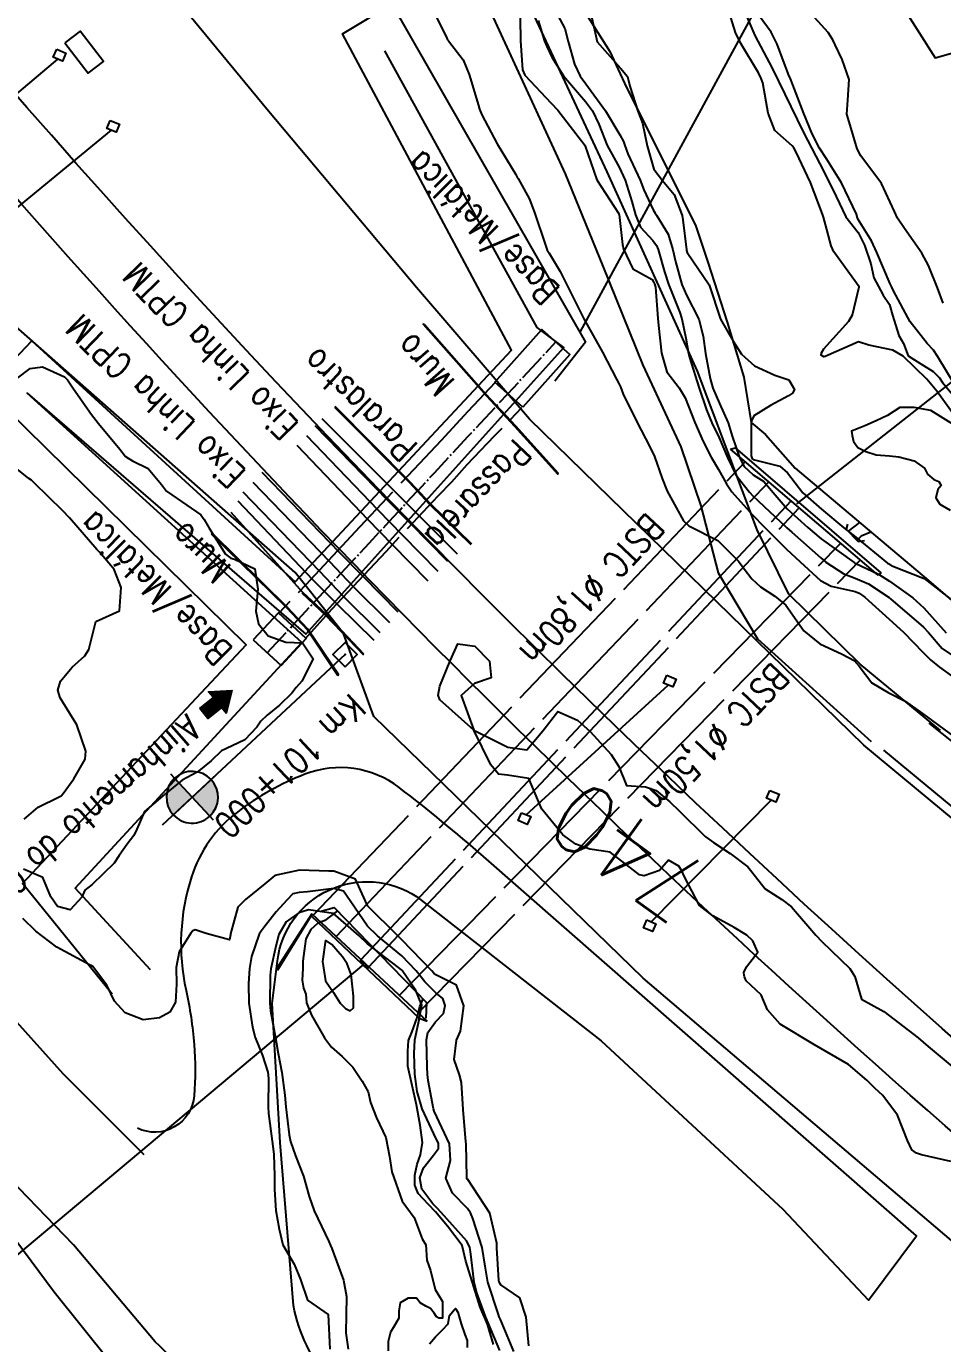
# Model space of a CAD drawing. Header units: metres. Extents: x 318500 to 325275, y 7408834 to 7428799.
# Drawn here: x 320655.9 to 320709, y 7409866 to 7409942.3 of the extents above; entities that cross this region are included whole.
import ezdxf
from ezdxf.enums import TextEntityAlignment as Align

# ---------------------------------------------------------------- set-up
doc = ezdxf.new("R2010")
doc.units = ezdxf.units.M
doc.header["$MEASUREMENT"] = 0
for name, pattern in [('CONTINUO', [0]), ('TRACEJADO', [8.7, 8, -0.7]), ('TRACO-PONTO', [1.88, 1.6, -0.14, 0, -0.14])]:
    doc.linetypes.add(name, pattern=pattern)
doc.layers.get('0').update_dxf_attribs({"color": 45})
for name, color, linetype in [('_MARCO', 45, 'Continuous'), ('ALA', 45, 'Continuous'), ('ALINHAMENTO_CORTES', 45, 'Continuous'), ('Armário', 45, 'Continuous'), ('BASE', 45, 'Continuous'), ('BUEIRO', 151, 'Continuous'), ('Cotas', 45, 'Continuous'), ('Curvas de Nivel 1m', 11, 'Continuous'), ('Curvas de Nivel 5m', 15, 'Continuous'), ('Divisas', 45, 'Continuous'), ('Edificações', 30, 'Continuous'), ('EIXO', 45, 'Continuous'), ('GALERIA', 45, 'Continuous'), ('Hidrografia', 140, 'Continuous'), ('LASTRO', 45, 'Continuous'), ('Linha Férrea', 20, 'Continuous'), ('MURO', 30, 'Continuous'), ('PARALASTRO', 45, 'Continuous'), ('PASSARELA', 45, 'Continuous'), ('PLACA_KM', 45, 'Continuous'), ('Pontes_Viadutos_Tubos', 190, 'Continuous'), ('Pórticos', 45, 'Continuous'), ('TEXTO', 45, 'Continuous'), ('TG', 45, 'Continuous'), ('TRILHO', 45, 'Continuous'), ('Vias Primárias', 230, 'Continuous'), ('Vias Secundárias', 230, 'Continuous')]:
    doc.layers.add(name, color=color, linetype=linetype)
doc.styles.add('ROMANS', font='romans', dxfattribs={"height": 0.2})
doc.styles.get("Standard").update_dxf_attribs({"font": 'txt.shx'})
doc.styles.add('Style-STANDARD', font='STANDARD.shx')

# ---------------------------------------------------------------- blocks, each defined once
blk = doc.blocks.new('E140A405D4E240AB12CE18')
at = {"color": 1, "linetype": 'CONTINUO', "flags": 128}
for points in [[(-1.29, -0.886), (-1.206, 0)], [(-1.196, -0.95), (-1.096, 0.09)], [(-1.15, 0.578), (-1.153, 0.543)], [(-1.087, -0.86), (-0.987, 0.18)], [(-1.049, 0.584), (-1.063, 0.434)], [(-0.978, -0.77), (-0.847, 0.595)], [(-0.948, 0.589), (-0.973, 0.324)], [(-0.869, -0.68), (-0.746, 0.6)], [(-0.76, -0.59), (-0.645, 0.606)], [(-0.651, -0.5), (-0.544, 0.611)], [(-0.542, -0.41), (-0.443, 0.617)], [(-0.434, -0.33), (-0.342, 0.622)], [(-0.344, -0.439), (-0.241, 0.628)], [(-0.254, -0.548), (-0.14, 0.633)], [(-0.163, -0.65), (-0.039, 0.639)], [(0, 0), (0.062, 0.644)], [(-1.642, -0.36), (-1.65, -0.45)], [(-1.533, -0.27), (-1.56, -0.559)], [(-1.424, -0.18), (-1.47, -0.668)], [(-1.315, -0.09), (-1.38, -0.777)]]:
    blk.add_lwpolyline(points, dxfattribs=at)
blk = doc.blocks.new('CFF11B1CC9714EDE12D094')
at = {"layer": 'TEXTO'}
blk.add_hatch(color=1, dxfattribs=at).paths.add_polyline_path([(-0.47, 0.57), (0.312, 1.216), (0.039, 1.547), (1.383, 1.62), (1.056, 0.314), (0.783, 0.646), (0, 0)])
at = {"layer": 'TEXTO', "color": 2, "linetype": 'CONTINUO'}
blk.add_polyline3d([(-0.47, 0.57, 0), (0.312, 1.216, 0), (0.039, 1.547, 0), (1.383, 1.62, 0), (1.056, 0.314, 0), (0.783, 0.646, 0), (0, 0, 0)], close=True, dxfattribs=at)
blk = doc.blocks.new('SIMB_QUADRADO')
at = {"color": 0, "linetype": 'Continuous', "flags": 128}
blk.add_lwpolyline([(-0.25, -0.25), (0.25, -0.25), (0.25, 0.25), (-0.25, 0.25)], close=True, dxfattribs=at)
at = {"color": 0}
blk.add_point((0, 0), dxfattribs=at)
for tag in ['desc:', 'cota:', 'pto:']:
    blk.add_attdef(tag, (0, 0), '', height=1)
blk = doc.blocks.new('SIMB_PONTO')
at = {"color": 0}
blk.add_point((0, 0), dxfattribs=at)
for tag in ['desc:', 'cota:', 'pto:']:
    blk.add_attdef(tag, (0, 0), '', height=1)
blk = doc.blocks.new('DB4A8DD8E591481812D094')
at = {"layer": 'PLACA_KM'}
for points in [[(-9.887, -7.169), (-9.991, -7.276), (-10.085, -7.394), (-10.166, -7.52), (-10.233, -7.654), (-10.288, -7.794), (-10.328, -7.938), (-10.353, -8.086), (-10.364, -8.235), (-10.359, -8.385), (-10.34, -8.534), (-10.306, -8.68), (-10.257, -8.822), (-10.195, -8.958), (-10.119, -9.087), (-10.031, -9.209), (-9.961, -9.289), (-8.864, -8.266)], [(-7.841, -9.363), (-7.737, -9.255), (-7.643, -9.138), (-7.563, -9.012), (-7.495, -8.878), (-7.44, -8.738), (-7.4, -8.594), (-7.375, -8.446), (-7.364, -8.296), (-7.369, -8.146), (-7.388, -7.998), (-7.422, -7.852), (-7.471, -7.71), (-7.533, -7.574), (-7.609, -7.444), (-7.697, -7.323), (-7.767, -7.243), (-8.864, -8.266)]]:
    blk.add_hatch(color=1, dxfattribs=at).paths.add_polyline_path(points)
at = {"layer": 'PLACA_KM', "color": 2, "linetype": 'CONTINUO'}
for points in [[(0, 0, 0), (-10.604, -9.888, 0)], [(-7.537, -7.028, 0), (-10.191, -9.504, 0)], [(-7.626, -9.593, 0), (-10.102, -6.938, 0)]]:
    blk.add_polyline3d(points, dxfattribs=at)
for start, end in [(43, 133), (223, 313)]:
    blk.add_arc((-8.864, -8.266), 1.5, start, end, dxfattribs=at)
at = {"layer": 'PLACA_KM', "color": 3, "linetype": 'CONTINUO'}
for start, end in [(133, 223), (313, 43)]:
    blk.add_arc((-8.864, -8.266), 1.5, start, end, dxfattribs=at)
at = {"layer": 'TG', "color": 2, "xscale": 2, "yscale": 2, "zscale": 2, "rotation": 132.9999999912648}
blk.add_blockref('SIMB_PONTO', (0, 0), dxfattribs=at)
at = {"layer": 'PLACA_KM', "color": 2, "style": 'ROMANS', "width": 0.8}
blk.add_text('Km 101+000', height=1.5, rotation=223, dxfattribs=at).set_placement((0.304, -2.186))

msp = doc.modelspace()

# ---------------------------------------------------------------- linework, layer by layer
at = {"layer": 'ALA', "linetype": 'CONTINUO'}
msp.add_polyline3d([(320672.443, 7409890.878, 738.919), (320670.474, 7409887.8, 738.862), (320670.484, 7409887.629, 735.892), (320672.42, 7409890.762, 736.125)], dxfattribs=at)
at = {"layer": 'ALINHAMENTO_CORTES', "linetype": 'TRACO-PONTO', "flags": 128}
msp.add_lwpolyline([(320669.863, 7409906.014), (320671.312, 7409907.574), (320671.327, 7409907.59), (320671.644, 7409907.931), (320671.67, 7409907.959), (320672.522, 7409908.877), (320672.563, 7409908.921), (320672.865, 7409909.247), (320673.172, 7409909.576), (320673.585, 7409910.021), (320674.13, 7409910.608), (320674.425, 7409910.926), (320674.677, 7409911.197), (320675.536, 7409912.122), (320675.989, 7409912.609), (320676.388, 7409913.039), (320676.933, 7409913.626), (320677.477, 7409914.212), (320677.548, 7409914.287), (320677.818, 7409914.579), (320678.567, 7409915.385), (320678.608, 7409915.429), (320679.051, 7409915.906), (320679.559, 7409916.452), (320680.674, 7409917.653), (320681.503, 7409918.546), (320682.231, 7409919.329), (320683.137, 7409920.304), (320683.173, 7409920.343), (320683.795, 7409921.013), (320683.811, 7409921.03), (320686.605, 7409924.038)], dxfattribs=at)
at = {"layer": 'Armário'}
msp.add_lwpolyline([(320658.124, 7409941.376), (320659.479, 7409939.62), (320660.367, 7409940.305), (320659.013, 7409942.061)], close=True, dxfattribs=at)
at = {"layer": 'BASE', "linetype": 'CONTINUO'}
for points in [[(320684.688, 7409920.249, 740.187), (320683.062, 7409921.697, 740.202), (320685.792, 7409924.762, 740.196), (320687.418, 7409923.314, 740.196)], [(320669.057, 7409906.761, 740.374), (320670.669, 7409905.268, 740.374), (320672.131, 7409906.845, 740.222), (320670.518, 7409908.339, 740.228)]]:
    msp.add_polyline3d(points, close=True, dxfattribs=at)
at = {"layer": 'BUEIRO', "linetype": 'TRACEJADO', "flags": 128}
for points in [[(320672.534, 7409890.794), (320697.586, 7409917.09)], [(320673.853, 7409889.569), (320698.958, 7409915.921)], [(320675.304, 7409888.22), (320700.244, 7409914.825)], [(320675.758, 7409887.798), (320700.717, 7409914.422)]]:
    msp.add_lwpolyline(points, dxfattribs=at)
at = {"layer": 'BUEIRO', "linetype": 'CONTINUO'}
for points in [[(320696.736, 7409917.814, 737.924), (320697.009, 7409917.899, 734.6), (320705.451, 7409910.64, 734.816), (320705.299, 7409910.518, 737.955)], [(320705.299, 7409910.518, 737.955), (320696.736, 7409917.814, 737.924)], [(320672.443, 7409890.878, 738.919), (320672.42, 7409890.762, 736.125), (320678.673, 7409884.831, 735.623), (320679.136, 7409884.66, 738.861)], [(320672.443, 7409890.878, 738.919), (320679.136, 7409884.66, 738.861)], [(320675.226, 7409888.137, 735.539), (320675.31, 7409888.178, 736.9), (320675.379, 7409888.09, 737.103), (320675.581, 7409887.933, 737.199), (320675.677, 7409887.82, 737.118), (320675.746, 7409887.746, 736.872), (320675.668, 7409887.702, 735.543)]]:
    msp.add_polyline3d(points, dxfattribs=at)
at = {"layer": 'Curvas de Nivel 1m', "flags": 128}
for points, elevation in [([(320679.337, 7409943.576), (320680.288, 7409941.645), (320680.326, 7409941.561), (320680.34, 7409941.53), (320680.369, 7409941.501), (320681.218, 7409940.406), (320681.575, 7409939.542), (320682.109, 7409937.748), (320682.181, 7409937.532), (320682.315, 7409937.208), (320683.196, 7409935.521), (320684.272, 7409933.74), (320684.363, 7409933.6), (320684.421, 7409933.508), (320685.066, 7409932.311), (320685.381, 7409931.493), (320685.992, 7409929.705), (320686.056, 7409929.482), (320686.096, 7409929.369), (320686.207, 7409929.186), (320686.855, 7409928.129), (320687.174, 7409927.465), (320688.161, 7409925.495), (320688.187, 7409925.45), (320688.225, 7409925.383), (320689.311, 7409923.438), (320690.114, 7409921.872), (320690.277, 7409921.593), (320690.353, 7409921.426), (320690.516, 7409921.012), (320691.303, 7409919.412), (320692.058, 7409917.959), (320692.323, 7409917.396), (320692.765, 7409916.117), (320693.068, 7409915.384), (320694.004, 7409913.663), (320694.309, 7409913.367), (320695.988, 7409912.525), (320697.201, 7409911.332), (320697.521, 7409910.882), (320697.96, 7409910.307), (320698.48, 7409909.837), (320699.302, 7409909.3), (320699.942, 7409908.765), (320700.977, 7409907.279), (320701.909, 7409906.527), (320703.215, 7409905.935), (320703.895, 7409905.562), (320704.193, 7409905.235), (320704.922, 7409904.266), (320705.875, 7409903.717), (320706.859, 7409903.2), (320707.86, 7409902.49), (320709.688, 7409901.162)], 739), ([(320684.516, 7409943.508), (320684.561, 7409941.696), (320684.561, 7409941.507), (320684.675, 7409939.826), (320684.806, 7409939.503), (320686.326, 7409937.89), (320686.71, 7409937.474), (320688.29, 7409935.45), (320688.986, 7409933.443), (320690.241, 7409931.512), (320690.263, 7409931.452), (320690.266, 7409931.43), (320690.468, 7409929.681), (320690.52, 7409929.425), (320691.069, 7409928.287), (320692.193, 7409927.662), (320692.287, 7409927.494), (320692.321, 7409927.398), (320692.373, 7409927.212), (320692.52, 7409925.395), (320692.558, 7409924.99), (320692.731, 7409923.391), (320693.038, 7409922.305), (320693.758, 7409921.375), (320694.101, 7409920.798), (320694.669, 7409919.364), (320695.151, 7409918.272), (320695.612, 7409917.354), (320696.043, 7409916.633), (320696.493, 7409915.802), (320696.801, 7409915.338), (320698.01, 7409914.007), (320698.68, 7409913.31), (320699.981, 7409912.019), (320700.766, 7409911.282), (320701.959, 7409910.208), (320702.571, 7409909.875), (320703.953, 7409909.566), (320704.193, 7409909.477), (320704.53, 7409909.231), (320705.931, 7409907.962), (320706.766, 7409907.202), (320707.908, 7409906.037), (320708.334, 7409905.613), (320708.856, 7409905.176), (320709.889, 7409904.421)], 738), ([(320686.455, 7409943.479), (320687.128, 7409942.209), (320687.326, 7409941.466), (320687.683, 7409940.138), (320688.007, 7409939.455), (320688.343, 7409939.006), (320689.483, 7409937.438), (320690.306, 7409936.053), (320690.532, 7409935.657), (320690.605, 7409935.425), (320690.775, 7409934.94), (320691.484, 7409933.412), (320691.713, 7409932.859), (320692.245, 7409931.702), (320692.357, 7409931.514), (320692.443, 7409931.397), (320693.121, 7409930.284), (320693.387, 7409929.382), (320693.535, 7409928.705), (320693.912, 7409927.374), (320694.181, 7409926.754), (320694.886, 7409925.363), (320695.146, 7409924.364), (320695.286, 7409923.359), (320695.556, 7409921.915), (320695.716, 7409921.354), (320696.097, 7409920.466), (320696.6, 7409919.342), (320696.836, 7409918.571), (320697.257, 7409917.332), (320697.524, 7409916.807), (320698.04, 7409916.324), (320698.671, 7409915.942), (320699.201, 7409915.302), (320700.016, 7409914.367), (320701.208, 7409913.278), (320701.99, 7409912.629), (320703.9, 7409911.241), (320703.945, 7409911.216), (320703.97, 7409911.203), (320705.312, 7409910.568), (320705.96, 7409910.171), (320707.298, 7409909.197), (320707.942, 7409908.626), (320709.241, 7409907.17)], 736), ([(320709.765, 7409921.516), (320708.762, 7409923.181), (320708.511, 7409923.552), (320708.147, 7409923.939), (320707.15, 7409925.2), (320706.187, 7409926.992), (320706.083, 7409927.212), (320705.994, 7409927.412), (320705.228, 7409929.225), (320704.905, 7409929.908), (320704.238, 7409930.991), (320704.141, 7409931.144), (320704.104, 7409931.242), (320704.032, 7409931.454), (320703.168, 7409933.257), (320702.291, 7409934.65), (320701.896, 7409935.274), (320701.476, 7409936.111), (320700.991, 7409937.283), (320700.345, 7409938.946), (320700.207, 7409939.292), (320700.105, 7409939.542), (320699.435, 7409941.304), (320699.085, 7409942.008), (320698.396, 7409942.943)], 736), ([(320709.074, 7409926.279), (320708.739, 7409927.182), (320708.209, 7409928.476), (320707.828, 7409929.194), (320706.825, 7409930.613), (320706.422, 7409931.208), (320706.246, 7409931.611), (320705.493, 7409933.222), (320704.294, 7409934.83), (320704.086, 7409935.243), (320703.668, 7409936.604), (320703.476, 7409937.253), (320703.534, 7409938.049), (320703.615, 7409939.251), (320703.212, 7409940.412), (320702.81, 7409941.264), (320702.672, 7409941.555), (320702.387, 7409941.974), (320701.225, 7409943.282)], 737), ([(320685.581, 7409942.685), (320685.944, 7409941.487), (320686.07, 7409941.179), (320686.366, 7409940.553), (320687.049, 7409939.47), (320688.328, 7409937.981), (320688.732, 7409937.446), (320689.094, 7409936.66), (320689.569, 7409935.437), (320690.281, 7409934.177), (320690.632, 7409933.425), (320691.017, 7409932.184), (320691.23, 7409931.415), (320691.514, 7409930.696), (320692.218, 7409929.917), (320692.444, 7409929.627), (320692.529, 7409929.395), (320692.905, 7409928.094), (320693.145, 7409927.386), (320693.793, 7409925.748), (320693.914, 7409925.374), (320694.143, 7409924.256), (320694.305, 7409923.368), (320694.362, 7409923.134), (320694.906, 7409921.362), (320695.34, 7409920.109), (320695.642, 7409919.354), (320696.067, 7409918.468), (320696.557, 7409917.342), (320697.046, 7409916.341), (320697.828, 7409915.323), (320698.027, 7409915.122), (320699.959, 7409913.291), (320699.999, 7409913.254), (320700.28, 7409913.003), (320701.974, 7409911.516), (320702.269, 7409911.266), (320703.303, 7409910.589), (320703.961, 7409910.341), (320704.735, 7409910.005), (320705.936, 7409909.21), (320706.008, 7409909.151), (320707.925, 7409907.506), (320708.211, 7409907.186), (320709.005, 7409906.267), (320709.905, 7409905.66)], 737), ([(320685.031, 7409865.819), (320684.875, 7409867.488), (320684.518, 7409868.61), (320683.409, 7409869.366), (320683.323, 7409869.511), (320683.305, 7409869.618), (320683.189, 7409871.513), (320683.175, 7409871.782), (320682.779, 7409873.517), (320681.489, 7409875.465), (320681.456, 7409875.497), (320681.443, 7409875.531), (320681.444, 7409875.577), (320681.399, 7409877.532), (320681.391, 7409877.663), (320681.233, 7409879.535), (320681.122, 7409881.093), (320681.01, 7409881.538), (320680.707, 7409882.419), (320680.843, 7409883.541), (320681.068, 7409884.078), (320681.27, 7409885.535), (320680.844, 7409886.743), (320679.648, 7409887.341), (320679.521, 7409887.434), (320679.414, 7409887.564), (320677.677, 7409889.36), (320677.447, 7409889.592), (320675.706, 7409891.32), (320675.554, 7409891.612), (320674.992, 7409892.89), (320673.727, 7409893.351), (320673.439, 7409893.357), (320671.727, 7409893.401), (320670.301, 7409893.107), (320669.719, 7409892.607), (320668.609, 7409891.707), (320668.158, 7409891.258), (320667.74, 7409889.719), (320667.734, 7409889.664), (320667.675, 7409889.363), (320666.314, 7409889.74), (320665.683, 7409889.943), (320665.551, 7409889.882), (320665.435, 7409889.752), (320664.752, 7409888.67), (320664.572, 7409887.761), (320664.597, 7409886.804), (320664.551, 7409885.761), (320664.21, 7409885.176), (320663.616, 7409884.85), (320662.665, 7409884.733), (320661.62, 7409885.133), (320661.004, 7409885.809), (320660.565, 7409886.742), (320659.745, 7409887.829), (320659.651, 7409887.882), (320659.557, 7409887.926), (320657.666, 7409888.938), (320656.439, 7409889.869), (320655.691, 7409890.605)], 739), ([(320684.165, 7409865.498), (320683.388, 7409867.347), (320683.318, 7409867.511), (320683.27, 7409867.632), (320682.652, 7409869.518), (320682.494, 7409870.449), (320682.32, 7409871.521), (320681.788, 7409873.204), (320681.661, 7409873.528), (320681.473, 7409873.791), (320680.609, 7409874.671), (320680.228, 7409875.549), (320680.488, 7409876.563), (320680.44, 7409877.546), (320679.548, 7409879.441), (320679.505, 7409879.561), (320679.202, 7409881.201), (320679.155, 7409881.566), (320679.134, 7409882.009), (320679.097, 7409883.568), (320679.182, 7409883.991), (320679.616, 7409884.609), (320680.083, 7409885.093), (320680.192, 7409885.552), (320680.046, 7409885.966), (320679.637, 7409886.302), (320679.008, 7409886.934), (320678.5, 7409887.577), (320677.663, 7409888.439), (320676.268, 7409889.604), (320675.688, 7409890.168), (320674.676, 7409891.626), (320674.28, 7409892.196), (320673.717, 7409892.35), (320672.202, 7409892.15), (320671.714, 7409892.119), (320671.357, 7409892.03), (320670.996, 7409891.677), (320670.387, 7409890.996), (320669.686, 7409890.103), (320669.506, 7409889.87), (320669.403, 7409889.694), (320668.956, 7409888.405), (320668.826, 7409887.702), (320668.768, 7409886.829), (320668.805, 7409885.702), (320669.013, 7409884.295), (320669.168, 7409883.696), (320669.585, 7409882.66), (320669.89, 7409881.687), (320669.934, 7409881.318), (320669.925, 7409879.686), (320669.942, 7409879.288), (320670.151, 7409877.684), (320670.246, 7409876.946), (320670.29, 7409875.682), (320670.277, 7409874.887), (320670.368, 7409873.681), (320670.546, 7409872.586), (320670.759, 7409871.677), (320671.423, 7409870.568), (320671.802, 7409869.664), (320672.208, 7409868.468), (320673.39, 7409867.64), (320673.498, 7409865.638)], 738), ([(320683.361, 7409865.549), (320682.516, 7409867.519), (320682.021, 7409868.907), (320681.873, 7409869.525), (320681.661, 7409871.303), (320681.618, 7409871.528), (320681.445, 7409871.892), (320679.951, 7409873.553), (320679.715, 7409873.799), (320679.475, 7409874.053), (320678.829, 7409874.915), (320678.707, 7409875.572), (320678.918, 7409876.149), (320679.51, 7409876.872), (320679.794, 7409877.277), (320679.788, 7409877.556), (320679.529, 7409878.127), (320678.858, 7409879.57), (320678.564, 7409880.579), (320678.427, 7409881.577), (320678.393, 7409882.772), (320678.423, 7409883.578), (320678.628, 7409884.562), (320678.822, 7409885.572), (320678.482, 7409886.421), (320677.692, 7409887.589), (320677.651, 7409887.637), (320677.475, 7409887.77), (320675.673, 7409889.129), (320675.181, 7409889.617), (320673.699, 7409890.891), (320672.258, 7409891.105), (320671.699, 7409890.932), (320670.96, 7409890.408), (320670.538, 7409889.681), (320670.356, 7409888.997), (320670.077, 7409887.686), (320670.03, 7409887.302), (320670.005, 7409885.686), (320670.049, 7409885.26), (320670.337, 7409883.683), (320670.494, 7409882.773), (320670.702, 7409881.679), (320670.879, 7409880.354), (320670.939, 7409879.676), (320671.145, 7409878.055), (320671.222, 7409877.673), (320671.508, 7409876.841), (320671.964, 7409875.663), (320672.3, 7409874.48), (320672.59, 7409873.653), (320673.444, 7409871.879), (320673.542, 7409871.638), (320673.611, 7409871.464), (320674.293, 7409869.627), (320674.463, 7409868.687), (320674.438, 7409867.624), (320674.418, 7409866.58), (320674.565, 7409865.622)], 737)]:
    msp.add_lwpolyline(points, dxfattribs=dict(at, elevation=elevation))
at = {"layer": 'Curvas de Nivel 5m', "flags": 128}
for points, elevation in [([(320688.587, 7409943.26), (320689, 7409941.444), (320690.357, 7409939.906), (320690.759, 7409939.424), (320690.888, 7409938.876), (320691.354, 7409937.414), (320691.629, 7409936.726), (320691.895, 7409935.406), (320692.28, 7409934.054), (320692.788, 7409933.392), (320693.46, 7409932.584), (320693.925, 7409931.375), (320693.974, 7409931.112), (320694.173, 7409929.371), (320694.181, 7409929.332), (320694.218, 7409929.232), (320695.504, 7409927.357), (320696.16, 7409925.35), (320696.895, 7409924.087), (320697.37, 7409923.332), (320698.13, 7409922.646), (320699.309, 7409922.115), (320700.118, 7409921.841), (320700.446, 7409921.287), (320700.336, 7409921.058), (320700.104, 7409920.906), (320699.055, 7409920.347), (320698.086, 7409919.745), (320697.941, 7409919.463), (320697.938, 7409919.322), (320697.938, 7409917.435), (320697.965, 7409917.321), (320697.995, 7409917.266), (320698.049, 7409917.225), (320699.584, 7409916.828), (320700.047, 7409916.454), (320700.922, 7409915.281), (320702.016, 7409914.339), (320703.313, 7409913.25), (320703.992, 7409912.713), (320705.844, 7409911.212), (320705.921, 7409911.162), (320705.969, 7409911.134), (320706.146, 7409911.031), (320707.967, 7409910.322), (320709.454, 7409909.167)], 735), ([(320710.081, 7409919.241), (320708.694, 7409921.181), (320708.12, 7409921.873), (320706.75, 7409923.204), (320706.143, 7409923.559), (320704.758, 7409923.843), (320704.148, 7409924.041), (320702.392, 7409923.266), (320702.22, 7409923.188), (320702.139, 7409923.18), (320701.988, 7409923.272), (320702.009, 7409923.404), (320702.144, 7409923.643), (320703.597, 7409925.248), (320703.803, 7409925.608), (320704.19, 7409927.24), (320702.732, 7409929.262), (320702.568, 7409929.609), (320702.236, 7409930.848), (320702.132, 7409931.271), (320702.076, 7409931.439), (320701.362, 7409933.279), (320700.537, 7409935.047), (320700.399, 7409935.289), (320700.301, 7409935.407), (320699.303, 7409936.298), (320698.921, 7409937.311), (320698.598, 7409939.065), (320698.514, 7409939.318), (320698.355, 7409939.638), (320697.327, 7409941.336), (320697.021, 7409941.975), (320696.589, 7409943.347)], 735), ([(320655.331, 7409921.892), (320656.116, 7409922.498), (320656.837, 7409922.589), (320658.112, 7409922.021), (320658.278, 7409921.848), (320658.635, 7409921.312), (320659.666, 7409919.834), (320660.072, 7409919.299), (320661.312, 7409917.811), (320661.643, 7409917.403), (320662.043, 7409917.147), (320662.96, 7409916.707), (320663.723, 7409915.775), (320664.024, 7409915.393), (320665.193, 7409914.578), (320666.004, 7409914.016), (320666.21, 7409913.747), (320666.503, 7409913.231), (320667.449, 7409911.728), (320667.747, 7409911.503), (320667.967, 7409911.451), (320669.138, 7409910.879), (320669.311, 7409909.7), (320669.209, 7409908.423), (320669.349, 7409907.699), (320669.91, 7409907.002), (320670.951, 7409906.633), (320671.904, 7409906.595), (320672.524, 7409905.66), (320671.877, 7409904.361), (320671.55, 7409903.996), (320671.285, 7409903.676), (320670.576, 7409902.966), (320669.851, 7409902.393), (320669.494, 7409902.047), (320669.251, 7409901.699), (320668.567, 7409900.971), (320667.823, 7409900.608), (320667.22, 7409900.328), (320666.609, 7409899.738), (320665.803, 7409899.082), (320664.923, 7409898.634), (320663.879, 7409897.769), (320663.834, 7409897.724), (320663.789, 7409897.69), (320662.754, 7409896.806), (320662.309, 7409895.792), (320662.126, 7409895.423), (320661.747, 7409894.906), (320661.285, 7409894.259), (320660.992, 7409893.811), (320659.718, 7409892.583), (320659.294, 7409892.254), (320659.109, 7409891.836), (320658.431, 7409891.111), (320657.702, 7409891.292), (320657.307, 7409891.856), (320656.846, 7409892.987), (320655.726, 7409893.464)], 740), ([(320655.767, 7409896.367), (320656.582, 7409897.063), (320657.787, 7409897.664), (320657.911, 7409897.726), (320658.028, 7409897.848), (320658.656, 7409898.699), (320659.296, 7409899.835), (320659.336, 7409900.316), (320658.816, 7409901.84), (320657.863, 7409903.394), (320657.716, 7409903.852), (320657.875, 7409904.363), (320658.553, 7409905.173), (320659.276, 7409905.836), (320659.52, 7409906.21), (320659.92, 7409907.83), (320661.286, 7409908.453), (320661.387, 7409909.808), (320660.99, 7409910.844), (320660.145, 7409911.827), (320659.973, 7409912.007), (320658.401, 7409913.846), (320658.006, 7409914.251), (320656.351, 7409915.875), (320656.186, 7409916.032), (320656.032, 7409916.128), (320655.055, 7409916.91)], 740), ([(320709.51, 7409876.507), (320707.805, 7409876.897), (320707.517, 7409876.989), (320707.257, 7409877.193), (320706.998, 7409877.725), (320706.414, 7409879.201), (320705.561, 7409880.34), (320705.106, 7409880.758), (320704.634, 7409881.224), (320703.583, 7409882.137), (320701.6, 7409883.27), (320699.618, 7409884.485), (320698.887, 7409885.301), (320698.513, 7409886.181), (320697.647, 7409886.985), (320697.542, 7409887.215), (320697.515, 7409887.322), (320697.507, 7409887.467), (320697.657, 7409887.806), (320698.324, 7409888.656), (320698.026, 7409889.315), (320697.685, 7409889.644), (320696.945, 7409890.078), (320695.701, 7409890.755), (320694.928, 7409891.358), (320694.037, 7409893.057), (320693.904, 7409893.368), (320693.734, 7409893.633), (320693.128, 7409893.99), (320692.617, 7409893.387), (320691.727, 7409893.086), (320691.459, 7409893.135), (320691.105, 7409893.409), (320689.745, 7409894.45), (320688.565, 7409894.625), (320687.752, 7409894.908), (320687.007, 7409895.461), (320685.782, 7409896.936), (320685.553, 7409897.484), (320685.034, 7409898.723), (320683.804, 7409898.92), (320683.268, 7409898.979), (320682.831, 7409899.52), (320681.84, 7409901.53), (320679.866, 7409903.286), (320679.768, 7409903.562), (320679.875, 7409904.076), (320680.474, 7409905.551), (320680.913, 7409906.537), (320681.903, 7409906.399), (320682.76, 7409905.521), (320682.844, 7409904.556), (320681.877, 7409904.224), (320681.118, 7409903.541), (320681.84, 7409901.53), (320683.825, 7409900.535), (320684.926, 7409900.391), (320685.84, 7409901.48), (320686.712, 7409902.612), (320687.85, 7409902.099), (320688.593, 7409901.442), (320689.82, 7409900.119), (320690.247, 7409899.423), (320690.702, 7409898.319), (320691.798, 7409898.245), (320692.424, 7409898.019), (320693.216, 7409897.379), (320693.782, 7409896.826), (320695.26, 7409895.355), (320695.755, 7409895.018), (320696.711, 7409894.37), (320697.734, 7409893.595), (320697.972, 7409893.316), (320698.749, 7409892.334), (320699.714, 7409891.703), (320700.263, 7409891.284), (320701.685, 7409889.636), (320702.023, 7409889.265), (320703.657, 7409887.7), (320703.946, 7409887.236), (320704.328, 7409885.92), (320705.63, 7409885.21), (320707.608, 7409883.693), (320708.193, 7409883.181), (320709.583, 7409882.014)], 740)]:
    msp.add_lwpolyline(points, dxfattribs=dict(at, elevation=elevation))
at = {"layer": 'Divisas'}
for points in [[(320870.531, 7409800.29), (320858.415, 7409806.927), (320851.713, 7409810.519), (320845.961, 7409812.668), (320835.853, 7409816.542), (320820.804, 7409821.552), (320817.021, 7409823.262), (320801.207, 7409831.525), (320794.016, 7409836.188), (320768.967, 7409850.415), (320745.249, 7409867.237), (320727.868, 7409881.25), (320704.458, 7409900.66), (320685.067, 7409919.555), (320678.524, 7409927.194), (320669.94, 7409937.418), (320649.271, 7409962.458)], [(320787.744, 7409801.167), (320781.385, 7409807.946), (320769.898, 7409812.562), (320770.339, 7409813.623), (320766.462, 7409815.214), (320771.117, 7409824.003), (320732.225, 7409852.637), (320691.669, 7409887.139), (320676.041, 7409902.322), (320674.278, 7409907.129), (320671.478, 7409910.677), (320655.124, 7409925.073)]]:
    msp.add_lwpolyline(points, dxfattribs=at)
at = {"layer": 'Edificações'}
msp.add_lwpolyline([(320729.8, 7409922.612), (320726.932, 7409944.657), (320730.225, 7409946.087), (320727.86, 7409957.406), (320720.342, 7409954.474), (320720.701, 7409953.044), (320704.161, 7409947.538), (320708.6, 7409940.507), (320711.106, 7409941.222), (320715.044, 7409934.858), (320718.266, 7409936.717), (320720.056, 7409933.571), (320715.975, 7409931.068), (320721.203, 7409921.964), (320725.714, 7409923.894), (320727.146, 7409922.464), (320729.8, 7409922.612)], close=True, dxfattribs=at)
msp.add_lwpolyline([(320652.975, 7409875.025), (320657.507, 7409868.957), (320660.712, 7409864.955), (320662.154, 7409862.154), (320662.639, 7409857.549), (320655.665, 7409848.722), (320656.803, 7409847.634), (320650.885, 7409841.447)], dxfattribs=at)
at = {"layer": 'EIXO', "linetype": 'CONTINUO'}
for points in [[(320679.769, 7409910.735, 0), (320677.705, 7409912.84, 0), (320676.294, 7409914.277, 0), (320672.169, 7409918.589, 0)], [(320676.983, 7409907.745, 0), (320674.863, 7409909.833, 0), (320673.496, 7409911.279, 0), (320669.039, 7409915.89, 0)]]:
    msp.add_polyline3d(points, dxfattribs=at)
at = {"layer": 'GALERIA', "linetype": 'CONTINUO'}
msp.add_polyline3d([(320675.668, 7409887.702, 735.543), (320675.226, 7409888.137, 735.539)], dxfattribs=at)
at = {"layer": 'Hidrografia'}
for points in [[(320696.519, 7409945.611), (320698.15, 7409941.808), (320699.147, 7409939.906), (320700.963, 7409936.177), (320702.141, 7409933.913), (320702.866, 7409932.464), (320703.414, 7409931.287), (320704.139, 7409930.381), (320704.501, 7409929.657), (320704.863, 7409928.57), (320705.045, 7409927.755), (320705.588, 7409926.759), (320705.951, 7409926.215), (320706.132, 7409925.581), (320706.494, 7409924.404), (320706.766, 7409923.951), (320707.038, 7409923.227), (320707.763, 7409922.774), (320708.488, 7409922.321), (320708.85, 7409921.959), (320709.031, 7409921.687), (320710.397, 7409920.036)], [(320688.344, 7409943.091), (320689.733, 7409940.871), (320690.704, 7409938.79), (320692.509, 7409935.183), (320694.73, 7409930.743), (320695.424, 7409928.661), (320696.534, 7409925.193), (320697.506, 7409922.001), (320697.923, 7409919.365), (320698.756, 7409918.671), (320700.477, 7409916.716), (320708.217, 7409910.197), (320715.522, 7409903.938)], [(320709.777, 7409919.17), (320708.345, 7409920.064), (320707.39, 7409920.243), (320706.972, 7409920.243), (320706.554, 7409920.243), (320705.838, 7409919.766), (320705.182, 7409919.468), (320704.525, 7409919.17), (320703.749, 7409918.871), (320703.795, 7409918.605), (320703.87, 7409918.269), (320704.107, 7409917.917), (320704.585, 7409917.678), (320705.182, 7409917.5), (320705.958, 7409917.44), (320706.495, 7409917.38), (320707.39, 7409917.142), (320707.987, 7409916.724), (320708.166, 7409916.366), (320708.524, 7409916.068), (320708.822, 7409915.949), (320708.941, 7409915.71), (320708.762, 7409915.472), (320708.643, 7409914.994), (320708.882, 7409914.637), (320709.478, 7409914.279)], [(320704.219, 7409913.565), (320703.549, 7409913.069)], [(320704.875, 7409913.012), (320704.311, 7409912.779), (320704.075, 7409912.543)], [(320673.94, 7409891.052), (320673.2, 7409890.48), (320672.774, 7409890.309), (320672.391, 7409889.969), (320672.093, 7409889.416), (320672.051, 7409888.991), (320671.923, 7409888.14), (320671.923, 7409887.714), (320671.88, 7409887.034), (320671.966, 7409886.566), (320672.093, 7409886.225), (320672.136, 7409885.715), (320672.434, 7409884.992), (320673.191, 7409883.694), (320673.6, 7409883.148), (320674.215, 7409882.602), (320674.829, 7409881.989), (320675.375, 7409881.17), (320675.716, 7409880.556), (320675.853, 7409879.942), (320676.194, 7409879.055), (320676.74, 7409877.896), (320676.945, 7409876.804), (320677.081, 7409875.917), (320677.696, 7409874.212), (320678.378, 7409873.257), (320678.856, 7409872.029), (320679.06, 7409871.688), (320679.129, 7409870.801), (320679.333, 7409870.187), (320679.606, 7409869.096), (320680.022, 7409868.393), (320680.022, 7409867.643), (320680.022, 7409867.438), (320679.818, 7409867.438), (320679.681, 7409867.506), (320679.545, 7409867.711), (320679.34, 7409867.984), (320679.067, 7409868.12), (320678.726, 7409868.325), (320678.521, 7409868.598), (320678.043, 7409868.598), (320677.565, 7409868.325), (320677.497, 7409867.847), (320677.497, 7409867.438), (320677.224, 7409866.961), (320677.019, 7409866.619), (320676.883, 7409866.074), (320676.883, 7409865.528)], [(320682.979, 7409865.899), (320682.63, 7409867.085), (320682.211, 7409868.062), (320681.373, 7409870.735), (320681.163, 7409871.642), (320680.744, 7409872.2), (320680.325, 7409872.758), (320679.627, 7409873.596), (320679.208, 7409874.015), (320678.622, 7409874.653), (320678.43, 7409875.146), (320678.43, 7409875.721), (320678.567, 7409876.352), (320678.759, 7409876.899), (320678.869, 7409877.611), (320678.732, 7409878.625), (320678.512, 7409879.803), (320678.01, 7409882.034), (320678.01, 7409882.912), (320678.054, 7409883.527), (320678.274, 7409884.054), (320678.537, 7409884.801), (320678.713, 7409885.504), (320678.899, 7409885.948)], [(320679.272, 7409865.937), (320679.613, 7409866.347), (320680.022, 7409866.756), (320680.364, 7409867.097), (320680.432, 7409867.574), (320680.705, 7409867.916), (320680.773, 7409867.984), (320680.91, 7409867.779), (320681.114, 7409867.097), (320681.319, 7409866.483), (320681.455, 7409866.142), (320681.455, 7409865.733)]]:
    msp.add_lwpolyline(points, dxfattribs=at)
msp.add_lwpolyline([(320673.251, 7409889.356), (320673.073, 7409888.106), (320673.251, 7409886.991), (320673.698, 7409886.321), (320674.1, 7409885.697), (320674.412, 7409885.384), (320674.68, 7409885.25), (320674.859, 7409885.429), (320674.859, 7409886.098), (320674.814, 7409886.634), (320674.725, 7409887.348), (320674.502, 7409887.972), (320674.234, 7409888.374), (320673.966, 7409888.686), (320673.609, 7409889.088)], close=True, dxfattribs=at)
at = {"layer": 'LASTRO', "linetype": 'CONTINUO'}
for points in [[(320680.9, 7409911.738, 739.788), (320673.045, 7409919.578, 739.727)], [(320680.9, 7409911.738, 739.788), (320673.045, 7409919.578, 739.727)], [(320676.068, 7409906.716, 740.068), (320673.983, 7409908.769, 740.045), (320672.505, 7409910.24, 740.033), (320668.168, 7409914.808, 740.05)], [(320676.068, 7409906.716, 740.068), (320673.983, 7409908.769, 740.045), (320672.505, 7409910.24, 740.033), (320668.168, 7409914.808, 740.05)], [(320671.933, 7409909.516, 740.108), (320667.779, 7409914.153, 739.9)], [(320671.933, 7409909.516, 740.108), (320667.779, 7409914.153, 739.9)]]:
    msp.add_polyline3d(points, dxfattribs=at)
at = {"layer": 'Linha Férrea'}
for points in [[(321000, 7409665.789, 0.078197), (320889.691, 7409761.645, 0.016428), (320831.735, 7409795.8, -0.029281), (320758.162, 7409840.189, -0.075107), (320633.213, 7409959.145, -0.038123), (320591.245, 7410019.369), (320569.878, 7410055.984), (320528.944, 7410130.121, 0.044252), (320455.674, 7410238.482), (320423.409, 7410279.545, -0.076357), (320336.109, 7410440.077, -0.029288), (320307.678, 7410537.206, 0.027041), (320278.586, 7410637.586, 0.100983), (320172.348, 7410808.477, 0.013159)], [(321000, 7409672.461, 0.064653), (320912.297, 7409751.466, 0.030753), (320836.249, 7409797.862, -0.016147), (320768.63, 7409837.796, -0.116635), (320583.997, 7410039.771), (320542.786, 7410113.919, 0.026405), (320494.03, 7410193.917, 0.017029), (320443.189, 7410260.7), (320429.493, 7410278.025, -0.097268), (320322.982, 7410493.451), (320310.757, 7410540.446), (320304.231, 7410567.008, 0.019913), (320282.851, 7410638.027, 0.100687), (320180.06, 7410806.177, 0.011092)]]:
    msp.add_lwpolyline(points, format="xyb", dxfattribs=at)
at = {"layer": 'MURO', "linetype": 'CONTINUO'}
for points in [[(320678.989, 7409925.059, 741.796), (320678.908, 7409925.069, 739.272), (320682.575, 7409920.916, 739.332), (320684.197, 7409919.151, 739.29), (320686.714, 7409916.366, 739.298), (320686.731, 7409916.431, 741.776)], [(320678.989, 7409925.059, 741.796), (320682.548, 7409921.019, 741.802), (320684.259, 7409919.169, 741.789), (320686.731, 7409916.431, 741.776)], [(320673.957, 7409904.703, 742.483), (320673.987, 7409904.746, 739.523), (320672.212, 7409907.382, 739.754), (320671.019, 7409908.652, 739.758), (320666.668, 7409912.942, 739.758), (320666.625, 7409912.886, 742.409)], [(320670.985, 7409908.636, 742.47), (320666.625, 7409912.886, 742.409)], [(320670.985, 7409908.636, 742.47), (320672.196, 7409907.341, 742.483)], [(320672.196, 7409907.341, 742.483), (320673.957, 7409904.703, 742.483)]]:
    msp.add_polyline3d(points, dxfattribs=at)
at = {"layer": 'PARALASTRO', "linetype": 'CONTINUO'}
for points in [[(320673.759, 7409920.263, 739.759), (320678.094, 7409915.897, 739.774), (320679.252, 7409914.646, 739.773), (320681.671, 7409912.29, 739.778)], [(320673.789, 7409920.315, 739.383), (320678.159, 7409915.911, 739.431), (320679.292, 7409914.693, 739.591), (320681.719, 7409912.33, 739.387)], [(320675.468, 7409905.879, 739.827), (320673.279, 7409908.165, 739.802), (320671.886, 7409909.476, 739.782)], [(320675.469, 7409905.935, 740.112), (320673.279, 7409908.245, 740.069), (320671.933, 7409909.516, 740.108)]]:
    msp.add_polyline3d(points, dxfattribs=at)
at = {"layer": 'PASSARELA', "linetype": 'TRACEJADO', "flags": 128}
for points in [[(320683.082, 7409921.681), (320681.506, 7409919.995), (320679.942, 7409918.326), (320678.369, 7409916.65), (320676.804, 7409914.981), (320675.24, 7409913.312), (320673.668, 7409911.637), (320672.102, 7409909.961), (320670.543, 7409908.305)], [(320672.087, 7409906.839), (320673.616, 7409908.544), (320675.184, 7409910.213), (320676.755, 7409911.89), (320678.322, 7409913.566), (320679.771, 7409915.122), (320680.577, 7409915.923), (320681.468, 7409916.925), (320683.039, 7409918.586), (320684.628, 7409920.234)]]:
    msp.add_lwpolyline(points, dxfattribs=at)
at = {"layer": 'Pontes_Viadutos_Tubos'}
for points in [[(320660.876, 7409886.22), (320655.671, 7409892.636), (320668.65, 7409906.483), (320653.544, 7409921.309), (320656.213, 7409924.103), (320671.477, 7409910.123), (320684.028, 7409923.566), (320674.228, 7409941.911), (320677.095, 7409943.616), (320688.316, 7409924.027), (320686.542, 7409921.766)], [(320663.093, 7409887.633), (320658.717, 7409892.371), (320671.863, 7409906.614), (320655.938, 7409921.074), (320672.106, 7409907.1), (320687.057, 7409923.722), (320685.527, 7409924.869), (320676.691, 7409940.925)], [(320703.52, 7409913.463), (320703.442, 7409913.176), (320704.145, 7409912.473), (320704.51, 7409912.525)], [(320672.914, 7409891.012), (320673.747, 7409891.25), (320679.102, 7409885.739), (320679.062, 7409884.828)]]:
    msp.add_lwpolyline(points, dxfattribs=at)
at = {"layer": 'Pórticos'}
for points in [[(320657.651, 7409941.009), (320658.183, 7409940.785), (320657.989, 7409940.325), (320657.457, 7409940.549)], [(320660.757, 7409936.883), (320661.288, 7409936.658), (320661.094, 7409936.198), (320660.562, 7409936.423)], [(320693.043, 7409904.715), (320693.575, 7409904.491), (320693.381, 7409904.031), (320692.849, 7409904.255)], [(320699.021, 7409898.036), (320699.553, 7409897.811), (320699.359, 7409897.351), (320698.827, 7409897.576)], [(320684.61, 7409896.738), (320685.142, 7409896.513), (320684.948, 7409896.053), (320684.416, 7409896.278)], [(320691.871, 7409890.528), (320692.403, 7409890.303), (320692.208, 7409889.843), (320691.677, 7409890.068)]]:
    msp.add_lwpolyline(points, close=True, dxfattribs=at)
for points in [[(320650.354, 7409934.226), (320657.723, 7409940.437)], [(320653.533, 7409930.324), (320660.828, 7409936.31)], [(320684.876, 7409896.625), (320693.115, 7409904.143)], [(320692.137, 7409890.416), (320699.093, 7409897.463)]]:
    msp.add_lwpolyline(points, dxfattribs=at)
at = {"layer": 'TEXTO', "linetype": 'TRACEJADO', "flags": 128}
for points in [[(320677.526, 7409886.156), (320703.123, 7409912.372)], [(320678.626, 7409885.135), (320704.268, 7409911.396)]]:
    msp.add_lwpolyline(points, dxfattribs=at)
at = {"layer": 'TEXTO', "linetype": 'CONTINUO'}
for points in [[(320688.039, 7409924.635, 0), (320786.041, 7410104.745, 0)], [(320700.584, 7409914.652, 0), (320857.197, 7410037.777, 0)], [(320675.473, 7409887.949, 0), (320503.262, 7409743.572, 0)]]:
    msp.add_polyline3d(points, dxfattribs=at)
at = {"layer": 'TRILHO', "linetype": 'CONTINUO'}
for points in [[(320680.345, 7409911.298, 739.97), (320678.142, 7409913.543, 739.962), (320676.854, 7409914.838, 739.97), (320672.649, 7409919.164, 739.956)], [(320680.345, 7409911.298, 739.97), (320678.142, 7409913.543, 739.962), (320676.854, 7409914.838, 739.97), (320672.649, 7409919.164, 739.956)], [(320679.198, 7409910.175, 740.124), (320677.134, 7409912.28, 740.114), (320675.719, 7409913.72, 740.114), (320671.591, 7409918.036, 740.1)], [(320679.198, 7409910.175, 740.124), (320677.134, 7409912.28, 740.114), (320675.719, 7409913.72, 740.114), (320671.591, 7409918.036, 740.1)], [(320677.462, 7409908.368, 740.057), (320675.425, 7409910.445, 740.061), (320674.051, 7409911.825, 740.06), (320669.576, 7409916.47, 740.063)], [(320677.462, 7409908.368, 740.057), (320675.425, 7409910.445, 740.061), (320674.051, 7409911.825, 740.06), (320669.576, 7409916.47, 740.063)], [(320676.421, 7409907.175, 740.188), (320674.291, 7409909.273, 740.166), (320672.918, 7409910.726, 740.183), (320668.464, 7409915.334, 740.187)], [(320676.421, 7409907.175, 740.188), (320674.291, 7409909.273, 740.166), (320672.918, 7409910.726, 740.183), (320668.464, 7409915.334, 740.187)]]:
    msp.add_polyline3d(points, dxfattribs=at)
at = {"layer": 'Vias Primárias'}
for points in [[(320642.402, 7409815.615), (320663.744, 7409841.907), (320670.403, 7409850.127, 0.292594), (320672.164, 7409865.839, -0.067991), (320671.389, 7409868.162), (320670.613, 7409877.624), (320670.148, 7409885.68), (320670.458, 7409888.158, -0.555532), (320678.517, 7409891.876), (320689.231, 7409883.507), (320699.77, 7409873.747), (320704.73, 7409868.479), (320707.52, 7409872.197), (320682.411, 7409894.196, 0.016807), (320677.52, 7409898.198, 0.261612), (320672.053, 7409898.972, 0.069607), (320668.133, 7409896.778, 0.153709), (320665.468, 7409893.017, 0.132712), (320665.155, 7409886.436, -0.033667), (320665.625, 7409883.302, -0.040854), (320665.625, 7409880.325, -0.527116), (320662.333, 7409878.445)], [(320654.108, 7409840.063), (320663.929, 7409852.684), (320665.569, 7409855.464, 0.341171), (320663.363, 7409866.047), (320658.621, 7409871.687), (320649.144, 7409881.507)]]:
    msp.add_lwpolyline(points, format="xyb", dxfattribs=at)
msp.add_lwpolyline([(320647.906, 7409892.872), (320658.001, 7409881.613), (320662.708, 7409876.923)], dxfattribs=at)
at = {"layer": 'Vias Secundárias'}
for points in [[(320708.907, 7409901.5), (320704.257, 7409905.355), (320700.117, 7409909.42), (320698.281, 7409913.147), (320694.824, 7409922.338), (320689.581, 7409933.894), (320682.666, 7409948.745), (320679.407, 7409953.496), (320675.085, 7409957.711), (320669.798, 7409959.844), (320666.129, 7409961.632), (320662.824, 7409963.257), (320653.974, 7409973.528), (320650.917, 7409978.221), (320649.951, 7409981.624), (320645.881, 7409990.171), (320644.201, 7409997.347), (320641.455, 7410002.12), (320639.468, 7410009.813), (320637.129, 7410015.805), (320632.753, 7410024.565), (320626.191, 7410036.467), (320617.08, 7410052.237), (320608.568, 7410067.683)], [(320652.8, 7409970.105), (320658.116, 7409963.686), (320662.091, 7409957.743), (320663.766, 7409954.206), (320666.474, 7409950.776), (320668.631, 7409951.898), (320666.502, 7409957.405), (320667.94, 7409957.85), (320673.741, 7409954.879), (320677.863, 7409951.593), (320681.731, 7409945.552), (320687.141, 7409933.79), (320689.326, 7409928.428), (320691.641, 7409922.697), (320693.858, 7409917.955), (320695.015, 7409914.537), (320696.025, 7409910.651), (320698.29, 7409906.83), (320704.882, 7409900.867)], [(320739.09, 7409901.677), (320725.284, 7409887.112), (320725.074, 7409887.112), (320724.338, 7409888.583), (320723.602, 7409889.739), (320708.249, 7409901.931)], [(320705.602, 7409900.36), (320723.794, 7409885.33), (320724.635, 7409885.015), (320725.792, 7409885.015), (320726.633, 7409886.696), (320732.942, 7409893.213), (320738.843, 7409899.525), (320739.789, 7409900.26), (320740.42, 7409900.365)]]:
    msp.add_lwpolyline(points, dxfattribs=at)

# ---------------------------------------------------------------- block references
at = {"layer": '_MARCO', "xscale": 2, "yscale": 2, "zscale": 2, "rotation": 44.99999997722789}
msp.add_blockref('SIMB_QUADRADO', (320674.377, 7409905.904, 739.736), dxfattribs=at)
at = {"layer": 'PLACA_KM'}
msp.add_blockref('DB4A8DD8E591481812D094', (320674.377, 7409905.904), dxfattribs=at)
at = {"layer": 'TEXTO'}
for name, p in [('CFF11B1CC9714EDE12D094', (320666.427, 7409902.203)), ('E140A405D4E240AB12CE18', (320667.648, 7409903.173))]:
    msp.add_blockref(name, p, dxfattribs=at)

# ---------------------------------------------------------------- texts
at = {"layer": 'Cotas', "style": 'Style-STANDARD'}
msp.add_text('740', height=4, rotation=144.02498, dxfattribs=at).set_placement((320690.779, 7409894.468, 740), align=Align.MIDDLE_CENTER)
at = {"layer": 'TEXTO', "style": 'ROMANS', "width": 0.8}
for s, rotation, p in [('Base/Metálica', 135, (320686.917, 7409927.125)), ('Eixo Linha CPTM', 134.41686, (320671.77, 7409919.278)), ('Eixo Linha CPTM', 136, (320668.705, 7409916.51)), ('Muro', 131.7181, (320680.82, 7409921.756)), ('Paralastro', 136, (320678.681, 7409918.07)), ('Passarela', 226.96957, (320684.205, 7409918.495)), ('Base/Metálica', 135, (320667.942, 7409906.216)), ('BSTC Ø1,80m', 226.96957, (320691.912, 7409914.198)), ('Muro', 136, (320667.865, 7409911)), ('BSTC Ø1,50m', 226.14513, (320699.174, 7409905.513)), ('Alinhamento do Corte', 221, (320665.186, 7409902.507))]:
    msp.add_text(s, height=1.5, rotation=rotation, dxfattribs=at).set_placement(p)

doc.saveas('drawing.dxf')
